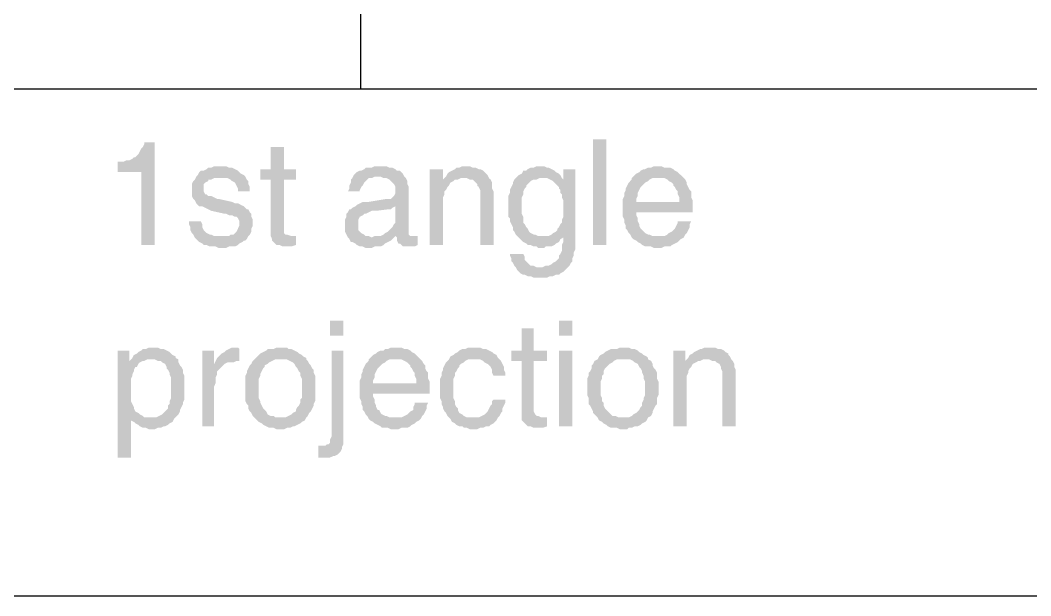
# Model space of a CAD drawing. Header units: inches. Extents: x 3613 to 8393, y -2205 to -794.
# Drawn here: x 4858.05 to 4888.74, y -2185.12 to -2167.65 of the extents above; entities that cross this region are included whole.
import ezdxf

# ---------------------------------------------------------------- set-up
doc = ezdxf.new("R2010")
doc.units = ezdxf.units.IN
doc.header["$MEASUREMENT"] = 0

msp = doc.modelspace()

# ---------------------------------------------------------------- hatches: boundary and pattern name
at = {"transparency": 33554559}
for points in [[(4875.451, -2174.472), (4875.451, -2171.268), (4875.857, -2171.268), (4875.857, -2174.472)], [(4862.137, -2171.358), (4861.821, -2171.358), (4861.821, -2171.403), (4861.776, -2171.493), (4861.731, -2171.538), (4861.685, -2171.629), (4861.64, -2171.719), (4861.595, -2171.764), (4861.55, -2171.809), (4861.505, -2171.809), (4861.46, -2171.854), (4861.369, -2171.9), (4861.279, -2171.9), (4861.189, -2171.945), (4861.008, -2171.945), (4861.008, -2172.261), (4861.731, -2172.261), (4861.731, -2174.472), (4862.137, -2174.472)], [(4866.063, -2171.493), (4865.657, -2171.493), (4865.657, -2172.17), (4865.341, -2172.17), (4865.341, -2172.486), (4865.657, -2172.486), (4865.657, -2174.201), (4865.702, -2174.292), (4865.702, -2174.337), (4865.747, -2174.382), (4865.792, -2174.427), (4865.838, -2174.472), (4865.928, -2174.472), (4866.018, -2174.517), (4866.289, -2174.517), (4866.424, -2174.472), (4866.424, -2174.201), (4866.289, -2174.201), (4866.153, -2174.156), (4866.108, -2174.156), (4866.063, -2174.111), (4866.063, -2172.486), (4866.424, -2172.486), (4866.424, -2172.17), (4866.063, -2172.17)], [(4864.123, -2172.08), (4863.942, -2172.08), (4863.852, -2172.125), (4863.761, -2172.125), (4863.716, -2172.17), (4863.626, -2172.215), (4863.536, -2172.215), (4863.491, -2172.261), (4863.446, -2172.351), (4863.4, -2172.396), (4863.355, -2172.486), (4863.31, -2172.531), (4863.265, -2172.622), (4863.265, -2172.983), (4863.31, -2173.073), (4863.355, -2173.118), (4863.4, -2173.208), (4863.446, -2173.254), (4863.491, -2173.299), (4863.581, -2173.299), (4863.671, -2173.344), (4863.761, -2173.389), (4863.852, -2173.434), (4864.258, -2173.524), (4864.303, -2173.524), (4864.393, -2173.569), (4864.484, -2173.569), (4864.574, -2173.615), (4864.619, -2173.615), (4864.664, -2173.66), (4864.709, -2173.75), (4864.709, -2173.885), (4864.664, -2173.976), (4864.619, -2174.066), (4864.574, -2174.111), (4864.529, -2174.156), (4864.438, -2174.156), (4864.393, -2174.201), (4864.168, -2174.201), (4863.355, -2174.246), (4863.4, -2174.292), (4863.446, -2174.337), (4863.491, -2174.382), (4863.581, -2174.427), (4863.626, -2174.472), (4863.716, -2174.472), (4863.807, -2174.517), (4863.987, -2174.517), (4864.077, -2174.562), (4864.303, -2174.562), (4864.393, -2174.517), (4864.574, -2174.517), (4864.664, -2174.472), (4864.709, -2174.427), (4864.799, -2174.382), (4864.845, -2174.337), (4864.89, -2174.337), (4864.935, -2174.292), (4864.98, -2174.201), (4865.025, -2174.156), (4865.07, -2174.066), (4865.07, -2173.976), (4865.115, -2173.885), (4865.115, -2173.795), (4865.115, -2173.705), (4865.07, -2173.615), (4865.07, -2173.524), (4865.025, -2173.479), (4864.98, -2173.389), (4864.935, -2173.389), (4864.89, -2173.344), (4864.845, -2173.299), (4864.754, -2173.254), (4864.664, -2173.208), (4864.574, -2173.208), (4864.484, -2173.163), (4864.077, -2173.073), (4864.032, -2173.073), (4863.942, -2173.028), (4863.852, -2172.983), (4863.761, -2172.983), (4863.716, -2172.938), (4863.671, -2172.938), (4863.626, -2172.847), (4863.626, -2172.622), (4863.671, -2172.577), (4863.761, -2172.531), (4863.761, -2172.486), (4863.852, -2172.486), (4863.942, -2172.441), (4864.123, -2172.441), (4864.89, -2172.396), (4864.845, -2172.351), (4864.754, -2172.306), (4864.709, -2172.261), (4864.664, -2172.215), (4864.574, -2172.17), (4864.484, -2172.125), (4864.393, -2172.125), (4864.303, -2172.08), (4864.213, -2172.08)], [(4868.997, -2172.08), (4868.816, -2172.08), (4868.726, -2172.125), (4868.545, -2172.125), (4868.5, -2172.17), (4868.41, -2172.215), (4868.365, -2172.215), (4868.275, -2172.261), (4868.23, -2172.306), (4868.184, -2172.351), (4868.139, -2172.441), (4868.094, -2172.486), (4868.094, -2172.577), (4868.049, -2172.667), (4868.049, -2172.757), (4868.004, -2172.847), (4868.365, -2172.847), (4868.365, -2172.802), (4868.41, -2172.712), (4868.455, -2172.667), (4868.5, -2172.577), (4868.545, -2172.531), (4868.591, -2172.486), (4868.636, -2172.441), (4868.726, -2172.441), (4868.816, -2172.396), (4869.719, -2172.396), (4869.674, -2172.306), (4869.629, -2172.261), (4869.584, -2172.215), (4869.493, -2172.215), (4869.448, -2172.17), (4869.358, -2172.125), (4869.268, -2172.125), (4869.177, -2172.08), (4869.087, -2172.08)], [(4870.892, -2172.17), (4870.486, -2172.17), (4870.486, -2174.472), (4870.892, -2174.472), (4870.892, -2173.254), (4870.892, -2173.028), (4870.937, -2172.938), (4870.937, -2172.847), (4870.983, -2172.802), (4871.028, -2172.712), (4871.073, -2172.667), (4871.073, -2172.667), (4871.118, -2172.577), (4871.208, -2172.531), (4870.892, -2172.486)], [(4871.614, -2172.08), (4871.479, -2172.08), (4871.389, -2172.125), (4871.299, -2172.125), (4871.253, -2172.17), (4871.163, -2172.215), (4871.073, -2172.261), (4871.028, -2172.306), (4870.983, -2172.396), (4870.892, -2172.486), (4871.208, -2172.531), (4871.253, -2172.486), (4871.344, -2172.486), (4871.434, -2172.441), (4872.291, -2172.441), (4872.246, -2172.351), (4872.201, -2172.306), (4872.156, -2172.261), (4872.111, -2172.215), (4872.021, -2172.17), (4871.976, -2172.17), (4871.885, -2172.125), (4871.795, -2172.125), (4871.705, -2172.08)], [(4873.871, -2172.08), (4873.736, -2172.08), (4873.645, -2172.125), (4873.555, -2172.125), (4873.465, -2172.17), (4873.42, -2172.215), (4873.329, -2172.215), (4873.284, -2172.306), (4873.194, -2172.351), (4873.149, -2172.396), (4873.104, -2172.441), (4874.052, -2172.441), (4874.142, -2172.486), (4874.232, -2172.531), (4874.548, -2172.486), (4874.503, -2172.441), (4874.503, -2172.441), (4874.458, -2172.351), (4874.413, -2172.306), (4874.322, -2172.261), (4874.277, -2172.215), (4874.187, -2172.17), (4874.097, -2172.125), (4874.052, -2172.125), (4873.961, -2172.08)], [(4874.909, -2172.17), (4874.548, -2172.17), (4874.548, -2172.486), (4874.232, -2172.531), (4874.277, -2172.577), (4874.322, -2172.622), (4874.413, -2172.712), (4874.413, -2172.757), (4874.458, -2172.802), (4874.458, -2172.892), (4874.503, -2172.938), (4874.503, -2173.028), (4874.548, -2173.118), (4874.548, -2173.615), (4874.503, -2173.705), (4874.503, -2173.795), (4874.458, -2173.84), (4874.413, -2173.93), (4874.368, -2173.976), (4874.368, -2174.021), (4874.322, -2174.066), (4874.232, -2174.111), (4874.187, -2174.156), (4874.097, -2174.201), (4873.916, -2174.201), (4874.548, -2174.246), (4874.548, -2174.382), (4874.503, -2174.472), (4874.503, -2174.653), (4874.458, -2174.743), (4874.413, -2174.788), (4874.413, -2174.878), (4874.368, -2174.923), (4874.322, -2174.969), (4874.232, -2175.014), (4874.187, -2175.059), (4874.097, -2175.104), (4874.006, -2175.104), (4873.916, -2175.149), (4873.826, -2175.149), (4874.683, -2175.149), (4874.729, -2175.104), (4874.774, -2175.014), (4874.819, -2174.969), (4874.819, -2174.878), (4874.864, -2174.788), (4874.864, -2174.698), (4874.909, -2174.607), (4874.909, -2174.337)], [(4877.437, -2172.08), (4877.301, -2172.08), (4877.211, -2172.125), (4877.121, -2172.125), (4877.03, -2172.17), (4876.985, -2172.17), (4876.895, -2172.215), (4876.85, -2172.261), (4876.76, -2172.306), (4876.714, -2172.351), (4876.624, -2172.441), (4877.617, -2172.441), (4877.707, -2172.486), (4877.752, -2172.531), (4877.843, -2172.577), (4877.888, -2172.622), (4877.888, -2172.667), (4877.933, -2172.712), (4877.978, -2172.802), (4878.023, -2172.847), (4878.023, -2172.938), (4878.068, -2173.028), (4878.068, -2173.163), (4876.353, -2173.163), (4876.353, -2173.615), (4876.398, -2173.705), (4876.398, -2173.795), (4876.444, -2173.885), (4876.444, -2173.976), (4876.489, -2174.021), (4876.534, -2174.111), (4876.579, -2174.156), (4876.624, -2174.246), (4877.437, -2174.201), (4877.256, -2174.201), (4877.166, -2174.156), (4877.121, -2174.156), (4877.03, -2174.111), (4876.985, -2174.066), (4876.895, -2173.976), (4876.895, -2173.976), (4876.85, -2173.885), (4876.85, -2173.84), (4876.805, -2173.75), (4876.805, -2173.66), (4876.76, -2173.569), (4876.76, -2173.479), (4878.475, -2173.479), (4878.475, -2173.118), (4878.429, -2173.028), (4878.429, -2172.847), (4878.384, -2172.802), (4878.339, -2172.712), (4878.294, -2172.622), (4878.294, -2172.577), (4878.249, -2172.486), (4878.204, -2172.441), (4878.159, -2172.396), (4878.068, -2172.306), (4878.023, -2172.261), (4877.933, -2172.215), (4877.888, -2172.17), (4877.798, -2172.125), (4877.617, -2172.125), (4877.527, -2172.08)], [(4864.89, -2172.396), (4864.123, -2172.441), (4864.348, -2172.441), (4864.438, -2172.486), (4864.484, -2172.531), (4864.484, -2172.531), (4864.574, -2172.577), (4864.619, -2172.667), (4864.664, -2172.757), (4864.664, -2172.847), (4865.025, -2172.847), (4865.025, -2172.712), (4864.98, -2172.622), (4864.98, -2172.531), (4864.935, -2172.486)], [(4869.719, -2172.396), (4868.907, -2172.396), (4868.997, -2172.396), (4869.087, -2172.441), (4869.177, -2172.441), (4869.268, -2172.486), (4869.313, -2172.531), (4869.358, -2172.577), (4869.403, -2172.622), (4869.448, -2172.712), (4869.448, -2172.892), (4869.403, -2172.983), (4869.358, -2173.028), (4869.313, -2173.073), (4869.177, -2173.073), (4868.636, -2173.163), (4868.455, -2173.163), (4868.365, -2173.208), (4868.275, -2173.254), (4868.23, -2173.299), (4869.448, -2173.299), (4869.448, -2173.705), (4869.448, -2173.795), (4869.403, -2173.84), (4869.358, -2173.93), (4869.313, -2173.976), (4869.222, -2174.066), (4869.222, -2174.066), (4869.132, -2174.111), (4869.087, -2174.156), (4868.997, -2174.201), (4868.816, -2174.201), (4868.726, -2174.246), (4868.004, -2174.246), (4868.049, -2174.292), (4868.094, -2174.382), (4868.139, -2174.382), (4868.23, -2174.427), (4868.275, -2174.472), (4868.365, -2174.517), (4868.455, -2174.517), (4868.545, -2174.562), (4868.726, -2174.562), (4868.816, -2174.517), (4868.997, -2174.517), (4869.087, -2174.472), (4869.132, -2174.427), (4869.222, -2174.382), (4869.313, -2174.337), (4869.358, -2174.292), (4869.403, -2174.246), (4869.448, -2174.201), (4869.899, -2174.201), (4869.854, -2174.156), (4869.854, -2172.712), (4869.809, -2172.622), (4869.809, -2172.531), (4869.764, -2172.441)], [(4872.291, -2172.441), (4871.524, -2172.441), (4871.614, -2172.441), (4871.705, -2172.486), (4871.795, -2172.486), (4871.84, -2172.531), (4871.885, -2172.577), (4871.93, -2172.622), (4871.93, -2172.667), (4871.976, -2172.712), (4872.021, -2172.802), (4872.021, -2174.472), (4872.427, -2174.472), (4872.427, -2172.847), (4872.382, -2172.757), (4872.382, -2172.577), (4872.337, -2172.486)], [(4873.104, -2172.441), (4873.059, -2172.486), (4873.014, -2172.577), (4873.014, -2172.622), (4872.968, -2172.712), (4872.923, -2172.802), (4872.923, -2172.892), (4872.878, -2172.983), (4872.878, -2173.615), (4872.923, -2173.66), (4872.923, -2173.75), (4872.968, -2173.84), (4873.014, -2173.93), (4873.014, -2174.021), (4873.059, -2174.066), (4873.104, -2174.156), (4873.149, -2174.201), (4873.194, -2174.246), (4873.284, -2174.337), (4873.329, -2174.382), (4873.42, -2174.427), (4873.465, -2174.472), (4873.555, -2174.472), (4873.645, -2174.517), (4873.736, -2174.517), (4873.781, -2174.562), (4873.961, -2174.562), (4874.006, -2174.517), (4874.187, -2174.517), (4874.277, -2174.472), (4874.322, -2174.427), (4874.413, -2174.382), (4874.458, -2174.292), (4874.548, -2174.246), (4874.548, -2174.246), (4873.916, -2174.201), (4873.781, -2174.201), (4873.691, -2174.156), (4873.645, -2174.156), (4873.555, -2174.111), (4873.51, -2174.066), (4873.465, -2173.976), (4873.42, -2173.93), (4873.375, -2173.84), (4873.329, -2173.795), (4873.329, -2173.615), (4873.284, -2173.524), (4873.284, -2173.028), (4873.329, -2172.938), (4873.329, -2172.847), (4873.375, -2172.757), (4873.42, -2172.712), (4873.42, -2172.667), (4873.465, -2172.622), (4873.51, -2172.577), (4873.555, -2172.531), (4873.645, -2172.486), (4873.736, -2172.486), (4873.826, -2172.441), (4873.916, -2172.441)], [(4876.624, -2172.441), (4876.624, -2172.486), (4876.579, -2172.531), (4876.534, -2172.577), (4876.489, -2172.667), (4876.444, -2172.757), (4876.444, -2172.802), (4876.398, -2172.892), (4876.398, -2172.983), (4876.353, -2173.073), (4876.353, -2173.163), (4876.76, -2173.163), (4876.76, -2173.073), (4876.805, -2172.983), (4876.805, -2172.892), (4876.85, -2172.802), (4876.895, -2172.712), (4876.94, -2172.667), (4876.985, -2172.622), (4877.03, -2172.577), (4877.121, -2172.531), (4877.166, -2172.486), (4877.256, -2172.441), (4877.437, -2172.441)], [(4868.23, -2173.299), (4868.139, -2173.344), (4868.094, -2173.389), (4868.049, -2173.389), (4868.004, -2173.479), (4867.959, -2173.524), (4867.959, -2173.615), (4867.914, -2173.705), (4867.914, -2173.885), (4867.914, -2174.066), (4867.959, -2174.156), (4868.004, -2174.246), (4868.726, -2174.246), (4868.636, -2174.201), (4868.545, -2174.201), (4868.5, -2174.156), (4868.41, -2174.111), (4868.365, -2174.066), (4868.32, -2174.021), (4868.32, -2173.705), (4868.365, -2173.615), (4868.455, -2173.569), (4868.5, -2173.524), (4868.545, -2173.524), (4868.636, -2173.479), (4868.726, -2173.434), (4868.861, -2173.434), (4869.222, -2173.389), (4869.313, -2173.389), (4869.358, -2173.344), (4869.448, -2173.299)], [(4863.536, -2173.75), (4863.175, -2173.75), (4863.175, -2173.84), (4863.22, -2173.93), (4863.22, -2174.021), (4863.265, -2174.111), (4863.31, -2174.156), (4863.355, -2174.246), (4864.168, -2174.201), (4863.942, -2174.201), (4863.852, -2174.156), (4863.807, -2174.156), (4863.716, -2174.111), (4863.671, -2174.066), (4863.626, -2174.021), (4863.581, -2173.93), (4863.581, -2173.84)], [(4878.429, -2173.75), (4878.023, -2173.75), (4878.023, -2173.795), (4877.978, -2173.885), (4877.933, -2173.976), (4877.888, -2174.021), (4877.843, -2174.066), (4877.752, -2174.111), (4877.707, -2174.156), (4877.617, -2174.201), (4877.437, -2174.201), (4876.624, -2174.246), (4876.624, -2174.246), (4876.669, -2174.292), (4876.76, -2174.337), (4876.805, -2174.382), (4876.895, -2174.427), (4876.94, -2174.472), (4877.03, -2174.517), (4877.211, -2174.517), (4877.301, -2174.562), (4877.527, -2174.562), (4877.617, -2174.517), (4877.798, -2174.517), (4877.843, -2174.472), (4877.933, -2174.427), (4878.023, -2174.382), (4878.068, -2174.337), (4878.113, -2174.292), (4878.204, -2174.246), (4878.249, -2174.156), (4878.294, -2174.111), (4878.339, -2174.021), (4878.384, -2173.93), (4878.384, -2173.84)], [(4869.899, -2174.201), (4869.448, -2174.201), (4869.493, -2174.246), (4869.99, -2174.201), (4869.945, -2174.201)], [(4870.125, -2174.201), (4869.99, -2174.201), (4869.493, -2174.246), (4869.493, -2174.337), (4869.538, -2174.427), (4869.584, -2174.427), (4869.629, -2174.472), (4869.674, -2174.517), (4870.035, -2174.517), (4870.125, -2174.472)], [(4873.329, -2174.743), (4872.923, -2174.743), (4872.923, -2174.788), (4872.968, -2174.878), (4872.968, -2174.969), (4873.014, -2175.014), (4873.059, -2175.104), (4873.104, -2175.149), (4873.149, -2175.239), (4873.194, -2175.284), (4873.239, -2175.33), (4873.329, -2175.375), (4873.375, -2175.375), (4873.465, -2175.42), (4873.555, -2175.42), (4873.645, -2175.465), (4874.052, -2175.465), (4874.142, -2175.42), (4874.232, -2175.42), (4874.322, -2175.375), (4874.413, -2175.375), (4874.458, -2175.33), (4874.548, -2175.284), (4874.593, -2175.239), (4874.638, -2175.194), (4874.683, -2175.149), (4873.736, -2175.149), (4873.645, -2175.104), (4873.555, -2175.104), (4873.51, -2175.059), (4873.465, -2175.014), (4873.375, -2174.923), (4873.375, -2174.833)], [(4867.868, -2177.225), (4867.868, -2176.774), (4867.462, -2176.774), (4867.462, -2177.225)], [(4874.819, -2177.225), (4874.819, -2176.774), (4874.413, -2176.774), (4874.413, -2177.225)], [(4873.645, -2176.999), (4873.284, -2176.999), (4873.284, -2177.676), (4872.968, -2177.676), (4872.968, -2177.992), (4873.284, -2177.992), (4873.284, -2179.798), (4873.329, -2179.843), (4873.375, -2179.888), (4873.42, -2179.933), (4873.465, -2179.978), (4873.555, -2179.978), (4873.645, -2180.023), (4873.916, -2180.023), (4874.052, -2179.978), (4874.052, -2179.707), (4873.871, -2179.707), (4873.781, -2179.662), (4873.736, -2179.662), (4873.691, -2179.617), (4873.645, -2179.527), (4873.645, -2177.992), (4874.052, -2177.992), (4874.052, -2177.676), (4873.645, -2177.676)], [(4861.369, -2177.676), (4861.008, -2177.676), (4861.008, -2180.926), (4861.415, -2180.926), (4861.415, -2179.753), (4862.001, -2179.707), (4861.821, -2179.707), (4861.776, -2179.662), (4861.685, -2179.617), (4861.64, -2179.572), (4861.55, -2179.527), (4861.505, -2179.437), (4861.505, -2179.391), (4861.46, -2179.301), (4861.415, -2179.211), (4861.415, -2178.534), (4861.46, -2178.444), (4861.46, -2178.399), (4861.505, -2178.308), (4861.505, -2178.263), (4861.55, -2178.173), (4861.595, -2178.173), (4861.64, -2178.083), (4861.685, -2178.038), (4861.776, -2177.992), (4861.369, -2177.992)], [(4862.046, -2177.586), (4861.956, -2177.586), (4861.866, -2177.631), (4861.776, -2177.631), (4861.731, -2177.676), (4861.64, -2177.722), (4861.595, -2177.767), (4861.505, -2177.812), (4861.46, -2177.902), (4861.415, -2177.947), (4861.369, -2177.992), (4861.821, -2177.992), (4861.911, -2177.947), (4862.001, -2177.947), (4862.769, -2177.902), (4862.769, -2177.857), (4862.678, -2177.812), (4862.633, -2177.767), (4862.588, -2177.722), (4862.498, -2177.676), (4862.407, -2177.631), (4862.317, -2177.631), (4862.227, -2177.586), (4862.137, -2177.586)], [(4863.942, -2177.676), (4863.581, -2177.676), (4863.581, -2179.978), (4863.942, -2179.978), (4863.942, -2178.76), (4863.987, -2178.669), (4863.987, -2178.489), (4864.032, -2178.399), (4864.032, -2178.308), (4864.077, -2178.263), (4864.123, -2178.218), (4864.168, -2178.173), (4864.213, -2178.128), (4864.258, -2178.083), (4863.942, -2178.083)], [(4864.574, -2177.586), (4864.484, -2177.586), (4864.393, -2177.631), (4864.303, -2177.676), (4864.258, -2177.722), (4864.168, -2177.767), (4864.123, -2177.812), (4864.032, -2177.902), (4864.032, -2177.902), (4863.987, -2177.992), (4864.709, -2177.992), (4864.709, -2177.631), (4864.664, -2177.586)], [(4865.928, -2177.586), (4865.838, -2177.586), (4865.747, -2177.631), (4865.567, -2177.631), (4865.522, -2177.676), (4865.431, -2177.722), (4865.341, -2177.767), (4865.296, -2177.812), (4865.251, -2177.857), (4865.161, -2177.947), (4865.161, -2177.947), (4865.115, -2177.992), (4865.07, -2178.083), (4865.025, -2178.128), (4864.98, -2178.218), (4864.935, -2178.308), (4864.935, -2178.353), (4864.89, -2178.444), (4864.89, -2179.211), (4864.935, -2179.301), (4864.98, -2179.346), (4864.98, -2179.437), (4865.025, -2179.527), (4865.07, -2179.572), (4865.115, -2179.662), (4865.161, -2179.707), (4865.928, -2179.707), (4865.792, -2179.707), (4865.747, -2179.662), (4865.657, -2179.662), (4865.567, -2179.617), (4865.522, -2179.527), (4865.476, -2179.482), (4865.431, -2179.437), (4865.386, -2179.346), (4865.341, -2179.256), (4865.341, -2179.211), (4865.296, -2179.121), (4865.296, -2178.534), (4865.341, -2178.444), (4865.341, -2178.399), (4865.386, -2178.308), (4865.431, -2178.218), (4865.476, -2178.173), (4865.476, -2178.128), (4865.567, -2178.083), (4865.612, -2178.038), (4865.702, -2177.992), (4865.792, -2177.947), (4865.928, -2177.947), (4866.74, -2177.902), (4866.65, -2177.857), (4866.605, -2177.812), (4866.515, -2177.767), (4866.469, -2177.722), (4866.379, -2177.676), (4866.289, -2177.631), (4866.199, -2177.631), (4866.153, -2177.586), (4866.063, -2177.586)], [(4867.868, -2177.676), (4867.507, -2177.676), (4867.507, -2180.294), (4867.462, -2180.384), (4867.462, -2180.475), (4867.417, -2180.52), (4867.372, -2180.52), (4867.327, -2180.565), (4867.101, -2180.565), (4867.101, -2180.926), (4867.462, -2180.926), (4867.553, -2180.881), (4867.598, -2180.881), (4867.688, -2180.836), (4867.733, -2180.791), (4867.778, -2180.745), (4867.823, -2180.655), (4867.823, -2180.61), (4867.868, -2180.52), (4867.868, -2180.294)], [(4869.448, -2177.586), (4869.313, -2177.586), (4869.222, -2177.631), (4869.132, -2177.631), (4869.087, -2177.676), (4868.997, -2177.676), (4868.907, -2177.722), (4868.861, -2177.767), (4868.771, -2177.812), (4868.726, -2177.857), (4868.636, -2177.947), (4869.629, -2177.947), (4869.719, -2177.992), (4869.809, -2178.038), (4869.854, -2178.083), (4869.899, -2178.128), (4869.899, -2178.173), (4869.945, -2178.218), (4869.99, -2178.308), (4870.035, -2178.353), (4870.035, -2178.444), (4870.08, -2178.534), (4870.08, -2178.669), (4868.365, -2178.669), (4868.365, -2179.121), (4868.41, -2179.211), (4868.41, -2179.301), (4868.455, -2179.391), (4868.455, -2179.482), (4868.5, -2179.527), (4868.545, -2179.617), (4868.591, -2179.662), (4868.636, -2179.753), (4869.448, -2179.707), (4869.268, -2179.707), (4869.177, -2179.662), (4869.132, -2179.662), (4869.042, -2179.617), (4868.997, -2179.572), (4868.952, -2179.482), (4868.907, -2179.482), (4868.861, -2179.391), (4868.861, -2179.346), (4868.816, -2179.256), (4868.816, -2179.166), (4868.771, -2179.076), (4868.771, -2178.985), (4870.486, -2178.985), (4870.486, -2178.624), (4870.441, -2178.534), (4870.441, -2178.353), (4870.396, -2178.308), (4870.351, -2178.218), (4870.351, -2178.128), (4870.306, -2178.083), (4870.26, -2177.992), (4870.215, -2177.947), (4870.17, -2177.902), (4870.08, -2177.812), (4870.035, -2177.767), (4869.945, -2177.722), (4869.899, -2177.676), (4869.809, -2177.631), (4869.719, -2177.631), (4869.629, -2177.586), (4869.538, -2177.586)], [(4871.84, -2177.586), (4871.66, -2177.586), (4871.569, -2177.631), (4871.479, -2177.631), (4871.389, -2177.676), (4871.344, -2177.722), (4871.253, -2177.767), (4871.208, -2177.812), (4871.118, -2177.857), (4871.073, -2177.947), (4872.021, -2177.947), (4872.111, -2177.992), (4872.156, -2178.038), (4872.246, -2178.083), (4872.291, -2178.128), (4872.337, -2178.173), (4872.382, -2178.263), (4872.382, -2178.353), (4872.427, -2178.444), (4872.788, -2178.444), (4872.788, -2178.353), (4872.743, -2178.263), (4872.743, -2178.173), (4872.698, -2178.083), (4872.652, -2177.992), (4872.607, -2177.947), (4872.562, -2177.902), (4872.517, -2177.812), (4872.517, -2177.812), (4872.427, -2177.767), (4872.382, -2177.722), (4872.291, -2177.676), (4872.201, -2177.631), (4872.111, -2177.631), (4872.021, -2177.586), (4871.93, -2177.586)], [(4874.819, -2179.978), (4874.819, -2177.676), (4874.413, -2177.676), (4874.413, -2179.978)], [(4876.353, -2177.586), (4876.263, -2177.586), (4876.173, -2177.631), (4875.992, -2177.631), (4875.902, -2177.676), (4875.812, -2177.722), (4875.767, -2177.767), (4875.676, -2177.812), (4875.631, -2177.857), (4875.586, -2177.947), (4875.586, -2177.947), (4875.496, -2177.992), (4875.451, -2178.083), (4875.406, -2178.128), (4875.406, -2178.218), (4875.36, -2178.308), (4875.315, -2178.353), (4875.315, -2178.444), (4875.27, -2178.534), (4875.27, -2179.03), (4875.315, -2179.121), (4875.315, -2179.301), (4875.36, -2179.346), (4875.406, -2179.437), (4875.451, -2179.527), (4875.451, -2179.572), (4875.541, -2179.662), (4875.586, -2179.707), (4876.353, -2179.707), (4876.218, -2179.707), (4876.128, -2179.662), (4876.037, -2179.662), (4875.992, -2179.617), (4875.902, -2179.527), (4875.857, -2179.482), (4875.812, -2179.437), (4875.767, -2179.346), (4875.767, -2179.256), (4875.721, -2179.211), (4875.721, -2179.121), (4875.676, -2179.03), (4875.676, -2178.624), (4875.721, -2178.534), (4875.721, -2178.444), (4875.767, -2178.399), (4875.767, -2178.308), (4875.812, -2178.218), (4875.857, -2178.173), (4875.902, -2178.128), (4875.947, -2178.083), (4876.037, -2178.038), (4876.083, -2177.992), (4876.173, -2177.947), (4876.353, -2177.947), (4877.121, -2177.902), (4877.075, -2177.857), (4876.985, -2177.812), (4876.94, -2177.767), (4876.85, -2177.722), (4876.805, -2177.676), (4876.714, -2177.631), (4876.624, -2177.631), (4876.534, -2177.586), (4876.444, -2177.586)], [(4878.249, -2177.676), (4877.888, -2177.676), (4877.888, -2179.978), (4878.294, -2179.978), (4878.294, -2178.76), (4878.294, -2178.444), (4878.339, -2178.353), (4878.339, -2178.308), (4878.384, -2178.218), (4878.429, -2178.173), (4878.429, -2178.173), (4878.475, -2178.083), (4878.565, -2178.038), (4878.249, -2177.992)], [(4878.971, -2177.586), (4878.836, -2177.586), (4878.745, -2177.631), (4878.7, -2177.631), (4878.61, -2177.676), (4878.52, -2177.722), (4878.475, -2177.767), (4878.384, -2177.812), (4878.339, -2177.902), (4878.249, -2177.992), (4878.565, -2178.038), (4878.655, -2177.992), (4878.7, -2177.992), (4878.79, -2177.947), (4879.648, -2177.947), (4879.603, -2177.857), (4879.558, -2177.812), (4879.558, -2177.767), (4879.467, -2177.722), (4879.422, -2177.676), (4879.332, -2177.631), (4879.242, -2177.631), (4879.152, -2177.586), (4879.061, -2177.586)], [(4862.769, -2177.902), (4862.001, -2177.947), (4862.137, -2177.947), (4862.227, -2177.992), (4862.317, -2177.992), (4862.362, -2178.038), (4862.453, -2178.083), (4862.498, -2178.173), (4862.498, -2178.218), (4862.543, -2178.263), (4862.588, -2178.353), (4862.588, -2178.399), (4862.633, -2178.489), (4862.633, -2178.805), (4862.633, -2179.121), (4862.588, -2179.211), (4862.588, -2179.301), (4862.543, -2179.346), (4862.543, -2179.437), (4862.498, -2179.482), (4862.453, -2179.527), (4862.407, -2179.572), (4862.362, -2179.617), (4862.272, -2179.662), (4862.182, -2179.707), (4862.001, -2179.707), (4861.415, -2179.753), (4861.415, -2179.798), (4861.505, -2179.843), (4861.55, -2179.888), (4861.64, -2179.933), (4861.685, -2179.978), (4861.776, -2180.023), (4861.866, -2180.023), (4861.956, -2180.068), (4862.137, -2180.068), (4862.227, -2180.023), (4862.317, -2180.023), (4862.407, -2179.978), (4862.453, -2179.978), (4862.543, -2179.933), (4862.588, -2179.888), (4862.678, -2179.843), (4862.723, -2179.753), (4862.769, -2179.707), (4862.814, -2179.662), (4862.859, -2179.617), (4862.904, -2179.527), (4862.904, -2179.482), (4862.949, -2179.391), (4862.994, -2179.301), (4862.994, -2179.256), (4863.039, -2179.166), (4863.039, -2178.444), (4862.994, -2178.353), (4862.994, -2178.263), (4862.949, -2178.173), (4862.904, -2178.128), (4862.859, -2178.038), (4862.859, -2177.947)], [(4863.987, -2177.992), (4863.942, -2178.083), (4864.258, -2178.083), (4864.348, -2178.038), (4864.529, -2178.038), (4864.619, -2177.992)], [(4866.74, -2177.902), (4865.928, -2177.947), (4866.153, -2177.947), (4866.244, -2177.992), (4866.334, -2178.038), (4866.379, -2178.083), (4866.424, -2178.173), (4866.469, -2178.218), (4866.515, -2178.308), (4866.56, -2178.353), (4866.56, -2178.444), (4866.605, -2178.534), (4866.605, -2179.121), (4866.56, -2179.166), (4866.56, -2179.256), (4866.515, -2179.346), (4866.469, -2179.391), (4866.424, -2179.482), (4866.424, -2179.527), (4866.334, -2179.572), (4866.289, -2179.617), (4866.199, -2179.662), (4866.108, -2179.707), (4865.161, -2179.707), (4865.251, -2179.798), (4865.296, -2179.843), (4865.386, -2179.888), (4865.431, -2179.933), (4865.522, -2179.978), (4865.612, -2180.023), (4865.747, -2180.023), (4865.838, -2180.068), (4866.063, -2180.068), (4866.153, -2180.023), (4866.244, -2180.023), (4866.334, -2179.978), (4866.379, -2179.978), (4866.469, -2179.933), (4866.56, -2179.888), (4866.605, -2179.843), (4866.695, -2179.798), (4866.74, -2179.707), (4866.74, -2179.707), (4866.785, -2179.662), (4866.83, -2179.572), (4866.876, -2179.527), (4866.921, -2179.437), (4866.966, -2179.346), (4866.966, -2179.301), (4867.011, -2179.211), (4867.011, -2178.805), (4867.011, -2178.444), (4866.966, -2178.353), (4866.966, -2178.263), (4866.921, -2178.218), (4866.876, -2178.128), (4866.83, -2178.083), (4866.785, -2177.992), (4866.74, -2177.947)], [(4868.636, -2177.947), (4868.636, -2177.992), (4868.591, -2178.038), (4868.545, -2178.083), (4868.5, -2178.173), (4868.455, -2178.263), (4868.455, -2178.308), (4868.41, -2178.399), (4868.41, -2178.489), (4868.365, -2178.579), (4868.365, -2178.669), (4868.771, -2178.669), (4868.771, -2178.579), (4868.816, -2178.489), (4868.816, -2178.399), (4868.861, -2178.308), (4868.907, -2178.218), (4868.952, -2178.173), (4868.997, -2178.128), (4869.042, -2178.083), (4869.132, -2178.038), (4869.177, -2177.992), (4869.268, -2177.947), (4869.448, -2177.947)], [(4871.073, -2177.947), (4871.028, -2177.992), (4870.983, -2178.038), (4870.937, -2178.128), (4870.892, -2178.218), (4870.892, -2178.263), (4870.847, -2178.353), (4870.847, -2178.444), (4870.802, -2178.534), (4870.802, -2179.121), (4870.847, -2179.211), (4870.847, -2179.301), (4870.892, -2179.391), (4870.892, -2179.437), (4870.937, -2179.527), (4870.983, -2179.572), (4871.028, -2179.662), (4871.073, -2179.707), (4871.84, -2179.707), (4871.614, -2179.707), (4871.524, -2179.662), (4871.479, -2179.617), (4871.389, -2179.572), (4871.344, -2179.482), (4871.344, -2179.437), (4871.299, -2179.391), (4871.253, -2179.301), (4871.253, -2179.211), (4871.208, -2179.121), (4871.208, -2178.534), (4871.253, -2178.444), (4871.253, -2178.353), (4871.299, -2178.308), (4871.344, -2178.218), (4871.389, -2178.173), (4871.389, -2178.128), (4871.434, -2178.083), (4871.524, -2178.038), (4871.569, -2177.992), (4871.66, -2177.947), (4871.84, -2177.947)], [(4877.121, -2177.902), (4876.353, -2177.947), (4876.579, -2177.947), (4876.669, -2177.992), (4876.714, -2178.038), (4876.805, -2178.083), (4876.85, -2178.173), (4876.895, -2178.218), (4876.94, -2178.308), (4876.94, -2178.353), (4876.985, -2178.444), (4876.985, -2178.534), (4877.03, -2178.624), (4877.03, -2179.03), (4876.985, -2179.121), (4876.985, -2179.166), (4876.94, -2179.256), (4876.94, -2179.346), (4876.895, -2179.391), (4876.85, -2179.482), (4876.805, -2179.527), (4876.76, -2179.572), (4876.669, -2179.617), (4876.624, -2179.662), (4876.534, -2179.707), (4875.586, -2179.707), (4875.631, -2179.798), (4875.721, -2179.843), (4875.767, -2179.888), (4875.857, -2179.933), (4875.902, -2179.978), (4875.992, -2180.023), (4876.173, -2180.023), (4876.263, -2180.068), (4876.489, -2180.068), (4876.534, -2180.023), (4876.624, -2180.023), (4876.714, -2179.978), (4876.805, -2179.978), (4876.895, -2179.933), (4876.94, -2179.888), (4877.03, -2179.843), (4877.075, -2179.798), (4877.121, -2179.707), (4877.121, -2179.707), (4877.211, -2179.662), (4877.256, -2179.572), (4877.256, -2179.527), (4877.301, -2179.437), (4877.346, -2179.346), (4877.391, -2179.301), (4877.391, -2179.121), (4877.437, -2179.03), (4877.437, -2178.805), (4877.437, -2178.624), (4877.391, -2178.534), (4877.391, -2178.353), (4877.346, -2178.263), (4877.301, -2178.218), (4877.256, -2178.128), (4877.256, -2178.083), (4877.211, -2177.992), (4877.121, -2177.947)], [(4879.648, -2177.947), (4878.881, -2177.947), (4878.971, -2177.947), (4879.061, -2177.992), (4879.152, -2177.992), (4879.197, -2178.038), (4879.287, -2178.083), (4879.287, -2178.083), (4879.332, -2178.173), (4879.332, -2178.218), (4879.377, -2178.308), (4879.377, -2179.978), (4879.783, -2179.978), (4879.783, -2178.263), (4879.738, -2178.173), (4879.738, -2178.083), (4879.693, -2177.992)], [(4870.441, -2179.256), (4870.035, -2179.256), (4870.035, -2179.301), (4869.99, -2179.391), (4869.99, -2179.482), (4869.899, -2179.527), (4869.854, -2179.572), (4869.809, -2179.617), (4869.719, -2179.662), (4869.629, -2179.707), (4869.448, -2179.707), (4868.636, -2179.753), (4868.636, -2179.753), (4868.681, -2179.798), (4868.771, -2179.843), (4868.816, -2179.888), (4868.907, -2179.933), (4868.997, -2179.978), (4869.042, -2180.023), (4869.222, -2180.023), (4869.313, -2180.068), (4869.538, -2180.068), (4869.629, -2180.023), (4869.809, -2180.023), (4869.899, -2179.978), (4869.945, -2179.933), (4870.035, -2179.888), (4870.08, -2179.843), (4870.17, -2179.798), (4870.215, -2179.753), (4870.26, -2179.662), (4870.306, -2179.617), (4870.351, -2179.527), (4870.396, -2179.437), (4870.396, -2179.346)], [(4872.788, -2179.166), (4872.427, -2179.166), (4872.382, -2179.211), (4872.382, -2179.301), (4872.337, -2179.346), (4872.291, -2179.437), (4872.246, -2179.527), (4872.201, -2179.572), (4872.156, -2179.617), (4872.066, -2179.662), (4871.976, -2179.707), (4871.073, -2179.707), (4871.118, -2179.753), (4871.163, -2179.843), (4871.253, -2179.888), (4871.299, -2179.933), (4871.389, -2179.978), (4871.479, -2179.978), (4871.524, -2180.023), (4871.614, -2180.023), (4871.705, -2180.068), (4871.93, -2180.068), (4872.021, -2180.023), (4872.111, -2180.023), (4872.201, -2179.978), (4872.291, -2179.978), (4872.337, -2179.933), (4872.427, -2179.888), (4872.472, -2179.843), (4872.517, -2179.798), (4872.562, -2179.707), (4872.607, -2179.662), (4872.652, -2179.572), (4872.698, -2179.527), (4872.698, -2179.437), (4872.743, -2179.346), (4872.788, -2179.256)]]:
    msp.add_hatch(color=256, dxfattribs=at).paths.add_polyline_path(points)

# ---------------------------------------------------------------- linework, layer by layer
msp.add_line((4868.384, -1913.772), (4868.384, -2169.733))
for points in [[(4560.41, -2169.733), (4956.848, -2169.733)], [(4560.41, -2185.123), (4909.48, -2185.123)]]:
    msp.add_lwpolyline(points)

doc.saveas('drawing.dxf')
